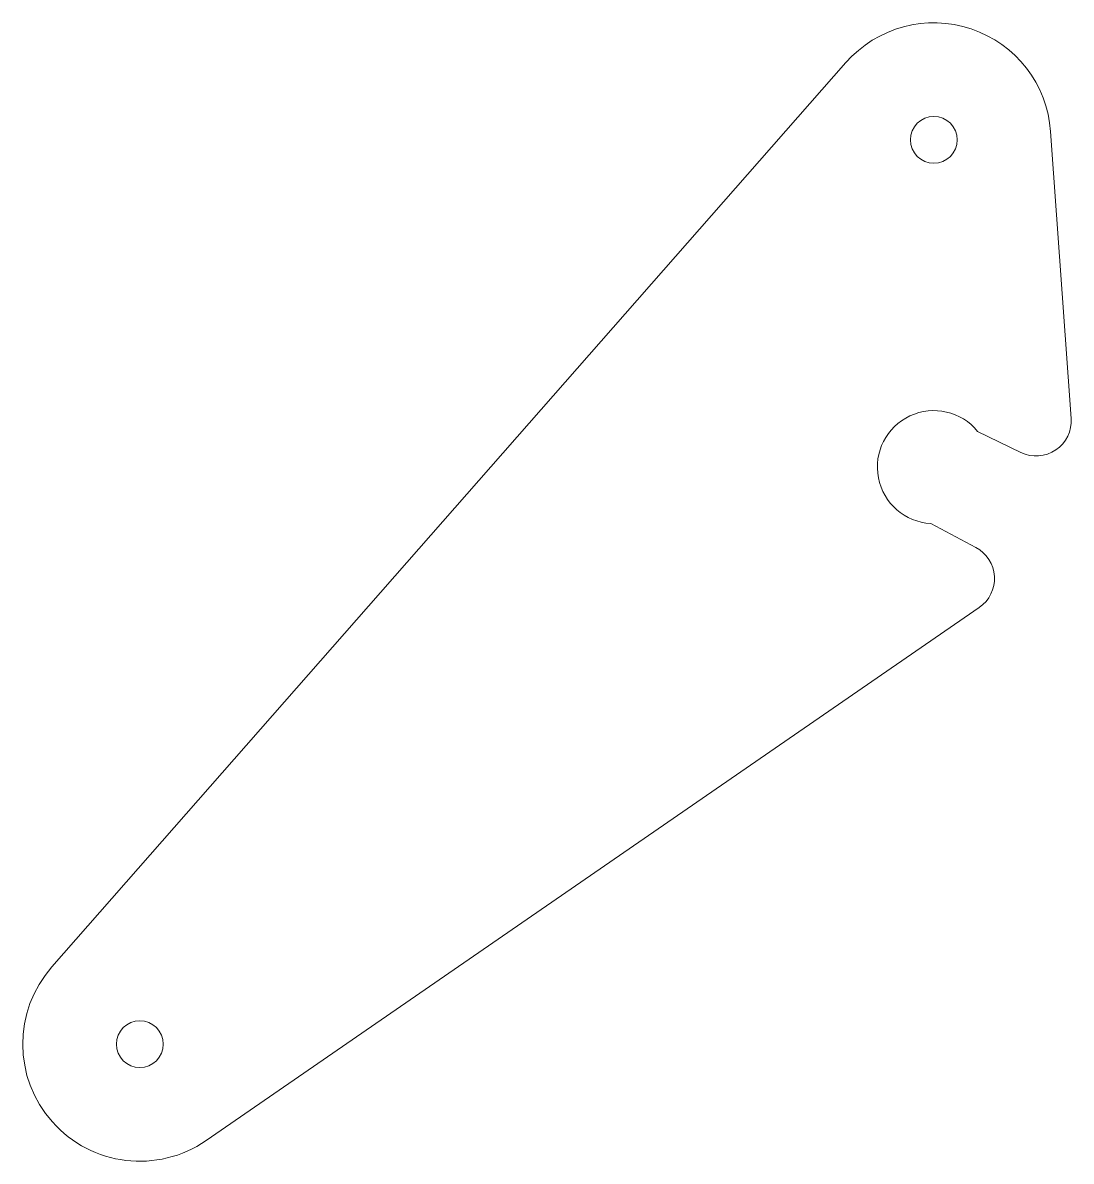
# Model space of a CAD drawing. Header units: millimetres. Extents: x -31.1 to 4.7, y -23.7 to 15.2.
import ezdxf

# ---------------------------------------------------------------- set-up
doc = ezdxf.new("R2010")
doc.units = ezdxf.units.MM
doc.layers.add('cut-2', color=7, linetype='CONTINUOUS', lineweight=0, true_color=0x000000)

msp = doc.modelspace()

# ---------------------------------------------------------------- linework, layer by layer
at = {"layer": 'cut-2'}
for p, q in [((-3.005, 13.82), (-30.14, -17.075)), ((3.99, 11.466), (4.692, 1.665)), ((1.497, 1.218), (2.969, 0.5)), ((-0.106, -1.927), (1.436, -2.747)), ((-24.864, -23.007), (1.553, -4.794))]:
    msp.add_line(p, q, dxfattribs=at)
for centre in [(0, 11.18), (-27.134, -19.714)]:
    msp.add_circle(centre, 0.8, dxfattribs=at)
for centre, radius, start, end in [((0, 11.18), 4, 4.0957, 138.7072), ((0, 0), 1.93, 39.1417, 266.8583), ((3.495, 1.579), 1.2, 244, 4.0957), ((0.872, -3.806), 1.2, 304.5843, 62), ((-27.134, -19.714), 4, 138.7072, 304.5843)]:
    msp.add_arc(centre, radius, start, end, dxfattribs=at)

doc.saveas('drawing.dxf')
